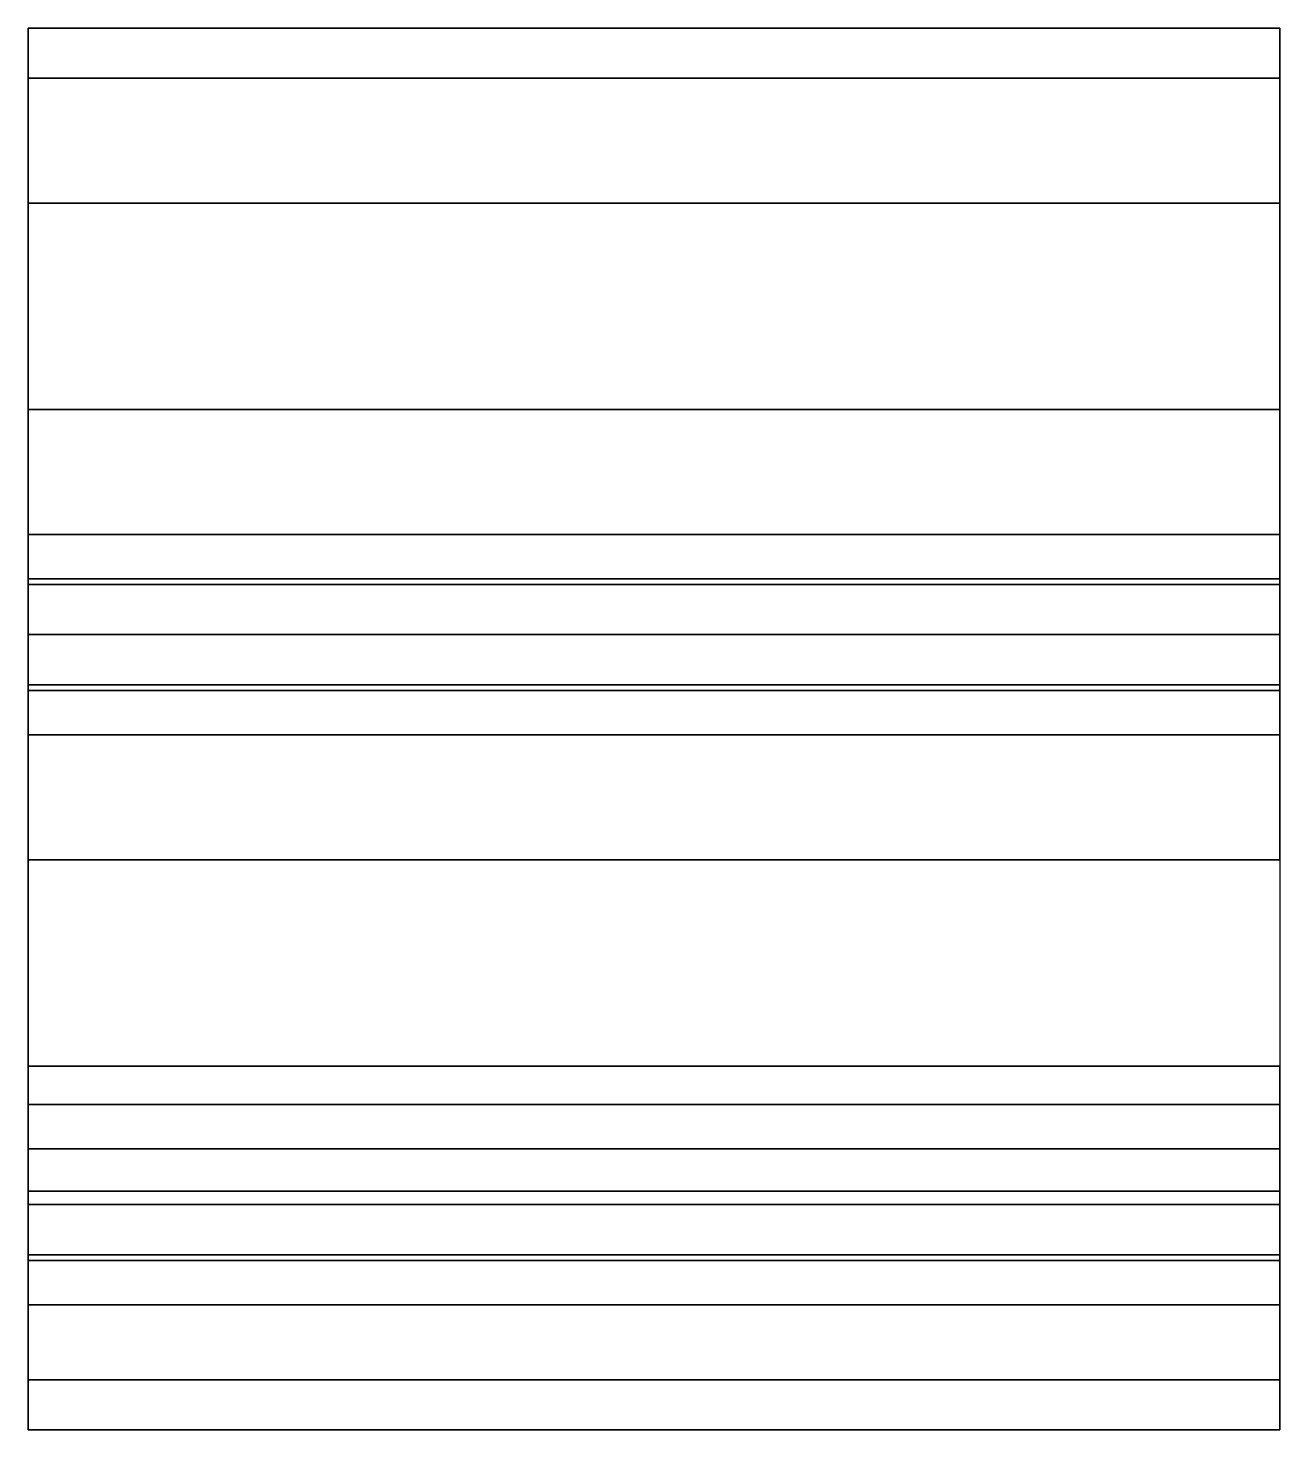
# Model space of a CAD drawing. Extents: x 0 to 50, y -56 to 0.
import ezdxf

# ---------------------------------------------------------------- set-up
doc = ezdxf.new("R2010")
doc.units = 0
doc.layers.add('ACESSORIOS', color=254, linetype='CONTINUOUS')

msp = doc.modelspace()

# ---------------------------------------------------------------- linework, layer by layer
at = {"layer": 'ACESSORIOS'}
for points in [[(50, -2, 10), (50, 0, 10), (0, 0, 10), (0, -2, 10)], [(50, 0, 10), (50, 0), (0, 0), (0, 0, 10)], [(50, 0), (50, -22.23174), (0, -22.23174), (0, 0)], [(50, -20.23174, 2), (50, -2, 2), (0, -2, 2), (0, -20.23174, 2)], [(50, -2, 2), (50, -2, 7), (0, -2, 7), (0, -2, 2)], [(50, -2, 7), (50, -7, 7), (0, -7, 7), (0, -2, 7)], [(50, -7, 9), (50, -2, 9), (0, -2, 9), (0, -7, 9)], [(50, -2, 9), (50, -2, 10), (0, -2, 10), (0, -2, 9)], [(50, -7, 7), (50, -7, 9), (0, -7, 9), (0, -7, 7)], [(50, -20.23174, 9), (50, -15.23174, 9), (0, -15.23174, 9), (0, -20.23174, 9)], [(50, -15.23174, 9), (50, -15.23174, 7), (0, -15.23174, 7), (0, -15.23174, 9)], [(50, -15.23174, 7), (50, -20.23174, 7), (0, -20.23174, 7), (0, -15.23174, 7)], [(50, -20.23174, 17), (50, -20.23174, 15), (0, -20.23174, 15), (0, -20.23174, 17)], [(50, -20.23174, 15), (50, -22.23174, 15), (0, -22.23174, 15), (0, -20.23174, 15)], [(50, -22.23174, 12), (50, -20.23174, 9), (0, -20.23174, 9), (0, -22.23174, 12)], [(50, -20.23174, 7), (50, -20.23174, 2), (0, -20.23174, 2), (0, -20.23174, 7)], [(50, -22.23174, 15), (50, -22.23174, 12), (0, -22.23174, 12), (0, -22.23174, 15)], [(50, -22.23174), (50, -22.23174, 9), (0, -22.23174, 9), (0, -22.23174)], [(50, -22.23174, 9), (50, -26.23174, 9), (0, -26.23174, 9), (0, -22.23174, 9)], [(50, -28.23174, 15), (50, -26.23174, 15), (0, -26.23174, 15), (0, -28.23174, 15)], [(50, -26.23174, 15), (50, -26.23174, 12), (0, -26.23174, 12), (0, -26.23174, 15)], [(50, -26.23174, 12), (50, -28.23174, 9), (0, -28.23174, 9), (0, -26.23174, 12)], [(50, -26.23174, 9), (50, -26.23174), (0, -26.23174), (0, -26.23174, 9)], [(50, -26.23174), (50, -54), (0, -54), (0, -26.23174)], [(50, -28.23174, 17), (50, -28.23174, 15), (0, -28.23174, 15), (0, -28.23174, 17)], [(50, -28.23174, 9), (50, -33.23174, 9), (0, -33.23174, 9), (0, -28.23174, 9)], [(50, -33.23174, 7), (50, -28.23174, 7), (0, -28.23174, 7), (0, -33.23174, 7)], [(50, -28.23174, 7), (50, -28.23174, 2), (0, -28.23174, 2), (0, -28.23174, 7)], [(50, -28.23174, 2), (50, -46.46349, 2), (0, -46.46349, 2), (0, -28.23174, 2)], [(50, -33.23174, 9), (50, -33.23174, 7), (0, -33.23174, 7), (0, -33.23174, 9)], [(50, -46.46349, 7), (50, -41.46349, 7), (0, -41.46349, 7), (0, -46.46349, 7)], [(50, -41.46349, 7), (50, -41.46349, 9), (0, -41.46349, 9), (0, -41.46349, 7)], [(50, -41.46349, 9), (50, -49, 9), (0, -49, 9), (0, -41.46349, 9)], [(50, -49, 15), (50, -43, 15), (0, -43, 15), (0, -49, 15)], [(50, -43, 15), (50, -43, 17), (0, -43, 17), (0, -43, 15)], [(50, -46.46349, 2), (50, -46.46349, 7), (0, -46.46349, 7), (0, -46.46349, 2)], [(50, -49, 9), (50, -49, 15), (0, -49, 15), (0, -49, 9)], [(50, -56, 2), (50, -51, 2), (0, -51, 2), (0, -56, 2)], [(50, -51, 2), (50, -51, 17), (0, -51, 17), (0, -51, 2)], [(50, -54), (50, -54, -2), (0, -54, -2), (0, -54)], [(50, -54, -2), (50, -56, -2), (0, -56, -2), (0, -54, -2)], [(50, -56, -2), (50, -56, 2), (0, -56, 2), (0, -56, -2)]]:
    msp.add_3dface(points, dxfattribs=at)
for points, invisible_edges in [([(0, -22.23174), (0, 0), (0, 0, 2), (0, -22.23174, 2)], 4), ([(0, -2, 2), (0, 0, 2), (0, 0, 10), (0, -2, 10)], 9), ([(50, -22.23174), (50, 0), (50, 0, 2), (50, -22.23174, 2)], 4), ([(50, -2, 2), (50, 0, 2), (50, 0, 10), (50, -2, 10)], 9), ([(0, -7, 7), (0, -7, 9), (0, -2, 9), (0, -2, 7)], 4), ([(50, -7, 7), (50, -7, 9), (50, -2, 9), (50, -2, 7)], 4), ([(0, -22.23174, 9), (0, -15.23174, 9), (0, -15.23174, 7), (0, -22.23174, 7)], 4), ([(50, -22.23174, 9), (50, -15.23174, 9), (50, -15.23174, 7), (50, -22.23174, 7)], 4), ([(0, -28.23174, 17), (0, -20.23174, 17), (0, -21.99567, 18.4721), (0, -26.46781, 18.4721)], 5), ([(0, -28.23174, 15), (0, -28.23174, 17), (0, -20.23174, 17), (0, -20.23174, 15)], 10), ([(0, -22.23174, 12), (0, -26.23174, 12), (0, -28.23174, 9), (0, -20.23174, 9)], 1), ([(0, -20.23174, 2), (0, -20.23174, 7), (0, -22.23174, 7), (0, -22.23174, 2)], 10), ([(50, -28.23174, 17), (50, -20.23174, 17), (50, -21.99567, 18.4721), (50, -26.46781, 18.4721)], 5), ([(50, -28.23174, 15), (50, -28.23174, 17), (50, -20.23174, 17), (50, -20.23174, 15)], 10), ([(50, -22.23174, 12), (50, -26.23174, 12), (50, -28.23174, 9), (50, -20.23174, 9)], 1), ([(50, -20.23174, 2), (50, -20.23174, 7), (50, -22.23174, 7), (50, -22.23174, 2)], 10), ([(0, -21.99567, 18.4721), (0, -26.46781, 18.4721), (0, -24.23174, 19), (0, -21.99567, 18.4721)], 1), ([(0, -26.23174, 15), (0, -22.23174, 15), (0, -22.23174, 12), (0, -26.23174, 12)], 5), ([(50, -21.99567, 18.4721), (50, -26.46781, 18.4721), (50, -24.23174, 19), (50, -21.99567, 18.4721)], 1), ([(50, -26.23174, 15), (50, -22.23174, 15), (50, -22.23174, 12), (50, -26.23174, 12)], 5), ([(0, -26.23174), (0, -54), (0, -54, 2), (0, -26.23174, 2)], 6), ([(0, -26.23174, 9), (0, -33.23174, 9), (0, -33.23174, 7), (0, -26.23174, 7)], 4), ([(0, -28.23174, 2), (0, -28.23174, 7), (0, -26.23174, 7), (0, -26.23174, 2)], 10), ([(50, -26.23174), (50, -54), (50, -54, 2), (50, -26.23174, 2)], 6), ([(50, -26.23174, 9), (50, -33.23174, 9), (50, -33.23174, 7), (50, -26.23174, 7)], 4), ([(50, -28.23174, 2), (50, -28.23174, 7), (50, -26.23174, 7), (50, -26.23174, 2)], 10), ([(0, -49, 9), (0, -41.46349, 9), (0, -41.46349, 7), (0, -46.46349, 7)], 8), ([(50, -49, 9), (50, -41.46349, 9), (50, -41.46349, 7), (50, -46.46349, 7)], 8), ([(0, -51, 17), (0, -43, 17), (0, -44.76394, 18.4721), (0, -49.23607, 18.4721)], 5), ([(0, -51, 17), (0, -43, 17), (0, -43, 15), (0, -51, 15)], 5), ([(50, -51, 17), (50, -43, 17), (50, -44.76394, 18.4721), (50, -49.23607, 18.4721)], 5), ([(50, -51, 17), (50, -43, 17), (50, -43, 15), (50, -51, 15)], 5), ([(0, -44.76394, 18.4721), (0, -49.23607, 18.4721), (0, -47, 19), (0, -44.76394, 18.4721)], 1), ([(50, -44.76394, 18.4721), (50, -49.23607, 18.4721), (50, -47, 19), (50, -44.76394, 18.4721)], 1), ([(0, -51, 2), (0, -49, 9), (0, -46.46349, 7), (0, -46.46349, 2)], 11), ([(50, -51, 2), (50, -49, 9), (50, -46.46349, 7), (50, -46.46349, 2)], 11), ([(0, -51, 15), (0, -49, 15), (0, -49, 9), (0, -51, 2)], 5), ([(50, -51, 15), (50, -49, 15), (50, -49, 9), (50, -51, 2)], 5), ([(0, -56, 2), (0, -56, -2), (0, -54, -2), (0, -54, 2)], 4), ([(50, -56, 2), (50, -56, -2), (50, -54, -2), (50, -54, 2)], 4)]:
    msp.add_3dface(points, dxfattribs=dict(at, invisible_edges=invisible_edges))

# ---------------------------------------------------------------- meshes
mesh = msp.add_polymesh((2, 5), dxfattribs=at)
for k, corner in enumerate([(50, -28.23174, 17), (50, -26.46781, 18.4721), (50, -24.23174, 19), (50, -21.99567, 18.4721), (50, -20.23174, 17), (0, -28.23174, 17), (0, -26.46781, 18.4721), (0, -24.23174, 19), (0, -21.99567, 18.4721), (0, -20.23174, 17)]):
    mesh.set_mesh_vertex(divmod(k, 5), corner)
mesh = msp.add_polymesh((2, 5), dxfattribs=at)
for k, corner in enumerate([(50, -51, 17), (50, -49.23607, 18.4721), (50, -47, 19), (50, -44.76394, 18.4721), (50, -43, 17), (0, -51, 17), (0, -49.23607, 18.4721), (0, -47, 19), (0, -44.76394, 18.4721), (0, -43, 17)]):
    mesh.set_mesh_vertex(divmod(k, 5), corner)

doc.saveas('drawing.dxf')
